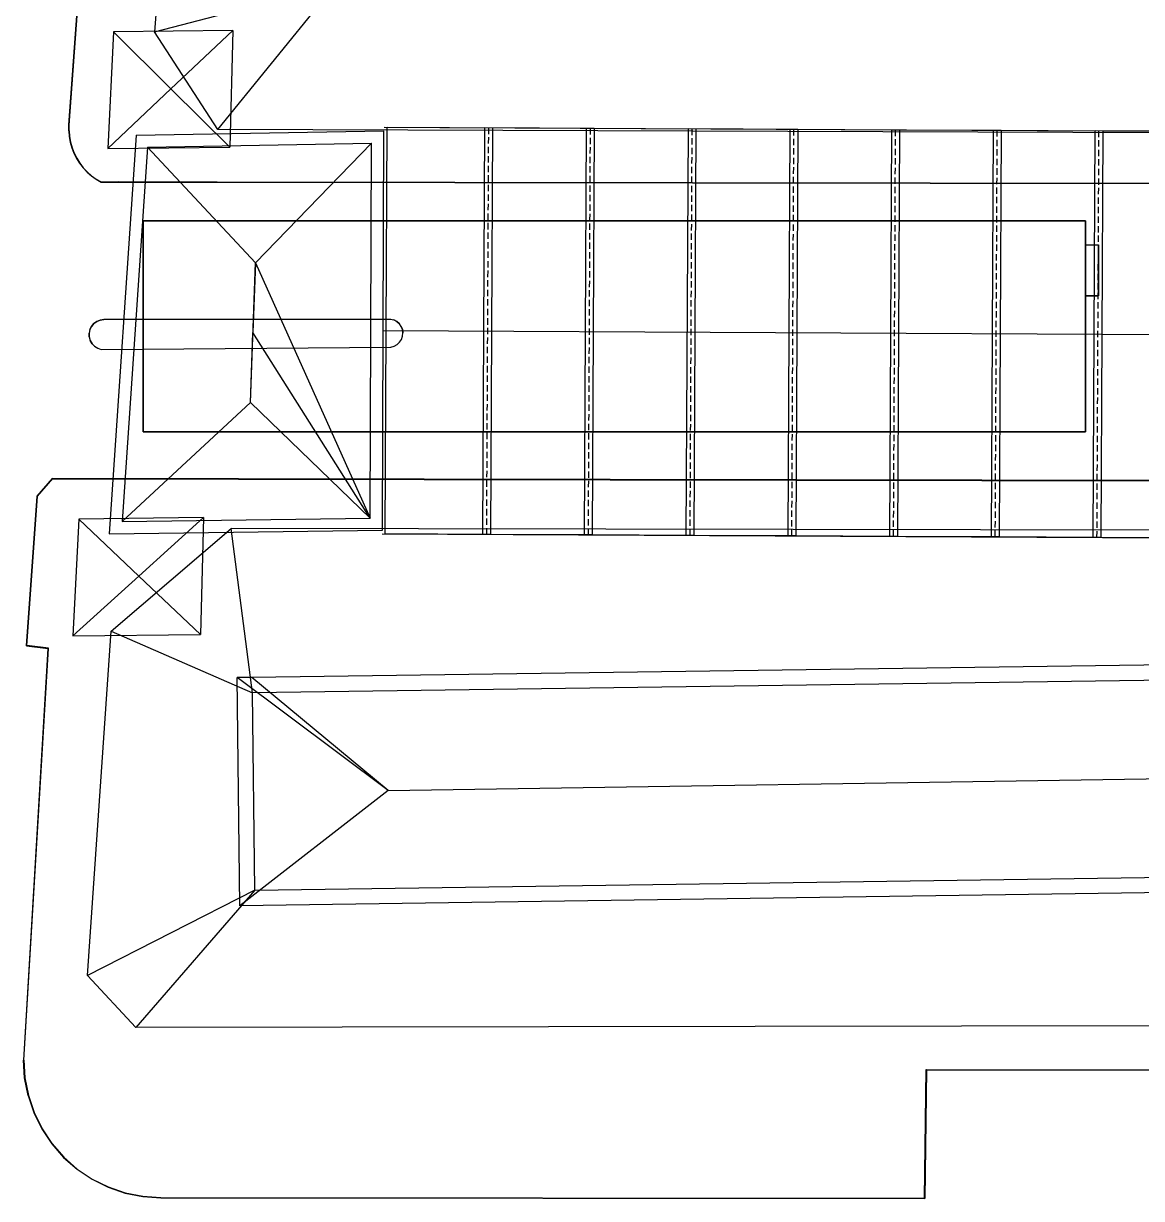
# Model space of a CAD drawing. Extents: x -41 to 47, y -35.8 to 51.3.
# Drawn here: x -41.02 to 2.95, y -35.79 to 10.43 of the extents above; entities that cross this region are included whole.
import ezdxf

# ---------------------------------------------------------------- set-up
doc = ezdxf.new("R2010")
doc.units = 0
doc.header["$MEASUREMENT"] = 0
doc.linetypes.add('HIDDEN', pattern=[0.375, 0.25, -0.125])
doc.layers.get('0').update_dxf_attribs({"linetype": 'CONTINUOUS'})
doc.layers.add('PYDXF', color=8, linetype='CONTINUOUS')

msp = doc.modelspace()

# ---------------------------------------------------------------- linework, layer by layer
at = {"linetype": 'ByBlock'}
for p, q in [((-26.84, 6.351), (33.39, 6.054)), ((-26.879, -1.649), (33.351, -1.946)), ((-26.919, -9.649), (33.312, -9.946))]:
    msp.add_line(p, q, dxfattribs=at)
at = {"linetype": 'HIDDEN'}
for p, q in [((-22.803, -9.669), (-22.724, 6.33)), ((-18.803, -9.689), (-18.724, 6.311)), ((-14.803, -9.709), (-14.724, 6.291)), ((-10.803, -9.729), (-10.724, 6.271)), ((-6.803, -9.748), (-6.725, 6.252)), ((-2.803, -9.768), (-2.725, 6.232)), ((1.197, -9.788), (1.275, 6.212))]:
    msp.add_line(p, q, dxfattribs=at)
at = {"linetype": 'ByBlock'}
for points in [[(-26.724, 6.35), (-22.574, 6.33), (-22.653, -9.67), (-26.803, -9.65)], [(-22.874, 6.331), (-18.574, 6.31), (-18.653, -9.69), (-22.953, -9.669)], [(-18.874, 6.311), (-14.574, 6.29), (-14.653, -9.71), (-18.953, -9.688)], [(-14.874, 6.292), (-10.574, 6.27), (-10.653, -9.729), (-14.953, -9.708)], [(-10.874, 6.272), (-6.575, 6.251), (-6.653, -9.749), (-10.953, -9.728)], [(-6.875, 6.252), (-2.575, 6.231), (-2.653, -9.769), (-6.953, -9.748)], [(-2.875, 6.233), (1.425, 6.211), (1.347, -9.788), (-2.953, -9.767)], [(1.125, 6.213), (5.425, 6.192), (5.347, -9.808), (1.047, -9.787)]]:
    msp.add_lwpolyline(points, close=True, dxfattribs=at)
at = {"layer": 'PYDXF'}
for p, q in [((-37.763, 26.619), (-39.232, 6.436)), ((-39.232, 6.436), (-37.763, 26.619)), ((-39.222, 6.435), (-37.763, 26.619)), ((-39.222, 6.435), (-37.753, 26.618)), ((-34.787, 24.255), (-35.862, 10.1)), ((-35.862, 10.1), (-28.745, 11.961)), ((-33.379, 6.261), (-28.745, 11.961)), ((-37.485, 10.098), (-37.709, 5.505)), ((-32.789, 10.159), (-37.485, 10.098)), ((-37.485, 10.098), (-35.22, 7.859)), ((-33.379, 6.261), (-35.862, 10.1)), ((-32.789, 10.159), (-35.22, 7.859)), ((-32.789, 10.159), (-32.901, 5.566)), ((-37.709, 5.505), (-35.22, 7.859)), ((-32.901, 5.566), (-35.22, 7.859)), ((-39.237, 6.208), (-39.232, 6.436)), ((-39.232, 6.436), (-39.237, 6.208)), ((-39.237, 6.208), (-39.227, 6.208)), ((-39.237, 6.208), (-39.22, 5.981)), ((-39.227, 6.208), (-39.232, 6.436)), ((-39.232, 6.436), (-39.222, 6.435)), ((-39.232, 6.436), (-39.22, 5.981)), ((-39.227, 6.208), (-39.222, 6.435)), ((-39.227, 6.208), (-39.21, 5.982)), ((-39.227, 6.208), (-39.22, 5.981)), ((-36.589, 6.033), (-37.656, -9.651)), ((-36.589, 6.033), (-26.855, 6.208)), ((38.918, 5.998), (-33.379, 6.261)), ((-26.904, -9.507), (-26.855, 6.208)), ((-39.22, 5.981), (-39.21, 5.982)), ((-39.22, 5.981), (-39.181, 5.757)), ((-39.21, 5.982), (-39.181, 5.757)), ((-39.21, 5.982), (-39.172, 5.759)), ((-39.181, 5.757), (-39.172, 5.759)), ((-39.181, 5.757), (-39.121, 5.537)), ((-39.172, 5.759), (-39.111, 5.54)), ((-39.172, 5.759), (-39.121, 5.537)), ((-37.709, 5.505), (-32.901, 5.566)), ((-36.14, 5.561), (-37.142, -9.164)), ((-36.14, 5.561), (-27.336, 5.719)), ((-31.902, 1.019), (-36.14, 5.561)), ((-31.902, 1.019), (-27.336, 5.719)), ((-27.382, -9.033), (-27.336, 5.719)), ((-39.121, 5.537), (-39.111, 5.54)), ((-39.121, 5.537), (-39.039, 5.324)), ((-39.111, 5.54), (-39.03, 5.328)), ((-39.111, 5.54), (-39.039, 5.324)), ((-39.039, 5.324), (-39.03, 5.328)), ((-39.039, 5.324), (-38.937, 5.121)), ((-39.03, 5.328), (-38.937, 5.121)), ((-39.03, 5.328), (-38.928, 5.126)), ((-38.937, 5.121), (-38.928, 5.126)), ((-38.937, 5.121), (-38.816, 4.928)), ((-38.928, 5.126), (-38.816, 4.928)), ((-38.928, 5.126), (-38.808, 4.934)), ((-38.816, 4.928), (-38.808, 4.934)), ((-38.816, 4.928), (-38.676, 4.748)), ((-38.808, 4.934), (-38.669, 4.755)), ((-38.808, 4.934), (-38.676, 4.748)), ((-38.676, 4.748), (-38.669, 4.755)), ((-38.676, 4.748), (-38.52, 4.582)), ((-38.669, 4.755), (-38.513, 4.59)), ((-38.669, 4.755), (-38.52, 4.582)), ((-38.52, 4.582), (-38.513, 4.59)), ((-38.52, 4.582), (-38.348, 4.433)), ((-38.513, 4.59), (-38.342, 4.441)), ((-38.513, 4.59), (-38.348, 4.433)), ((-38.348, 4.433), (-38.342, 4.441)), ((-38.348, 4.433), (-38.162, 4.301)), ((-38.342, 4.441), (-38.162, 4.301)), ((-38.342, 4.441), (-38.157, 4.309)), ((-38.162, 4.301), (-38.157, 4.309)), ((-38.162, 4.301), (-37.965, 4.188)), ((-38.157, 4.309), (-37.965, 4.188)), ((-38.157, 4.309), (-37.962, 4.198)), ((-37.965, 4.188), (-37.962, 4.198)), ((-37.965, 4.188), (-33.405, 4.182)), ((-33.405, 4.182), (-37.965, 4.188)), ((-37.962, 4.198), (-37.285, 4.197)), ((-37.962, 4.198), (-33.405, 4.182)), ((-37.285, 4.197), (-33.405, 4.192)), ((-33.405, 4.182), (-37.285, 4.197)), ((-33.405, 4.182), (-33.405, 4.192)), ((-33.405, 4.192), (45.266, 4.079)), ((-33.405, 4.192), (45.265, 4.089)), ((-33.405, 4.182), (45.266, 4.079)), ((45.266, 4.079), (-33.405, 4.182)), ((-36.32, 2.669), (0.751, 2.669)), ((0.751, 2.669), (-36.32, 2.669)), ((-36.32, 2.529), (-36.32, 2.669)), ((-36.32, 2.669), (-36.32, 2.519)), ((-36.32, 2.519), (-36.32, 2.529)), ((-36.32, 2.529), (-36.32, 2.519)), ((-36.32, -5.481), (-36.32, 2.519)), ((-36.32, 2.519), (-36.32, -5.481)), ((0.751, 2.519), (0.751, 2.669)), ((0.751, 2.669), (0.751, 2.529)), ((0.751, 2.669), (0.751, 2.519)), ((0.751, 2.529), (0.751, 2.669)), ((0.751, 2.529), (0.751, 2.519)), ((0.751, 2.519), (0.751, 2.529)), ((0.751, 2.519), (0.751, -5.481)), ((0.751, -5.481), (0.751, 2.519)), ((0.751, -0.281), (0.751, 1.719)), ((0.751, 1.719), (1.251, 1.719)), ((0.751, 1.719), (0.751, -0.281)), ((1.251, -0.281), (1.251, 1.719)), ((1.251, 1.719), (1.251, -0.281)), ((-32.098, -4.478), (-31.902, 1.019)), ((-31.902, 1.019), (-32, -1.729)), ((-31.902, 1.019), (-27.382, -9.033)), ((1.251, -0.281), (0.751, -0.281)), ((0.751, -0.281), (1.251, -0.281)), ((-38.253, -1.375), (-38.347, -1.485)), ((-38.347, -1.485), (-38.253, -1.375)), ((-38.135, -1.291), (-38.253, -1.375)), ((-38.253, -1.375), (-38.135, -1.291)), ((-38, -1.239), (-38.135, -1.291)), ((-38.135, -1.291), (-38, -1.239)), ((-37.856, -1.22), (-38, -1.239)), ((-38, -1.239), (-37.856, -1.22)), ((-26.581, -1.201), (-37.856, -1.22)), ((-37.856, -1.22), (-26.581, -1.201)), ((-26.581, -1.201), (-26.453, -1.233)), ((-26.336, -1.295), (-26.453, -1.233)), ((-26.453, -1.233), (-26.336, -1.295)), ((-26.237, -1.382), (-26.336, -1.295)), ((-26.336, -1.295), (-26.237, -1.382)), ((-26.161, -1.491), (-26.237, -1.382)), ((-38.411, -1.615), (-38.442, -1.757)), ((-38.442, -1.757), (-38.437, -1.902)), ((-38.437, -1.902), (-38.442, -1.757)), ((-38.347, -1.485), (-38.411, -1.615)), ((-38.411, -1.615), (-38.347, -1.485)), ((-32.098, -4.478), (-32, -1.729)), ((-27.382, -9.033), (-32, -1.729)), ((-26.161, -1.491), (-26.114, -1.615)), ((-26.114, -1.615), (-26.161, -1.491)), ((-26.114, -1.615), (-26.097, -1.746)), ((-26.097, -1.746), (-26.114, -1.615)), ((-26.112, -1.877), (-26.097, -1.746)), ((-38.437, -1.902), (-38.397, -2.041)), ((-38.397, -2.041), (-38.324, -2.166)), ((-38.324, -2.166), (-38.397, -2.041)), ((-38.324, -2.166), (-38.222, -2.27)), ((-38.222, -2.27), (-38.099, -2.346)), ((-37.961, -2.389), (-26.572, -2.299)), ((-26.572, -2.299), (-26.444, -2.264)), ((-26.444, -2.264), (-26.328, -2.201)), ((-26.328, -2.201), (-26.231, -2.111)), ((-26.231, -2.111), (-26.157, -2.002)), ((-26.157, -2.002), (-26.112, -1.877)), ((-38.099, -2.346), (-37.961, -2.389)), ((-32.098, -4.478), (-37.142, -9.164)), ((-32.098, -4.478), (-27.382, -9.033)), ((-36.32, -5.491), (-36.32, -5.481)), ((-36.32, -5.631), (-36.32, -5.481)), ((-36.32, -5.631), (-36.32, -5.491)), ((-36.32, -5.491), (-36.32, -5.631)), ((0.751, -5.491), (0.751, -5.481)), ((0.751, -5.481), (0.751, -5.631)), ((0.751, -5.481), (0.751, -5.491)), ((0.751, -5.631), (0.751, -5.481)), ((0.751, -5.631), (0.751, -5.491)), ((0.751, -5.491), (0.751, -5.631)), ((0.751, -5.631), (-36.32, -5.631)), ((-36.32, -5.631), (0.751, -5.631)), ((-40.476, -8.166), (-39.88, -7.474)), ((-39.88, -7.474), (-40.476, -8.166)), ((-40.466, -8.17), (-39.88, -7.474)), ((-40.466, -8.17), (-39.876, -7.484)), ((-39.88, -7.474), (-39.876, -7.484)), ((-39.88, -7.474), (44.092, -7.613)), ((44.092, -7.613), (-39.88, -7.474)), ((-39.876, -7.484), (44.092, -7.613)), ((-39.876, -7.484), (44.092, -7.623)), ((-40.896, -14.05), (-40.476, -8.166)), ((-40.476, -8.166), (-40.896, -14.05)), ((-40.885, -14.041), (-40.476, -8.166)), ((-40.885, -14.041), (-40.466, -8.17)), ((-40.476, -8.166), (-40.466, -8.17)), ((-38.845, -9.068), (-39.079, -13.662)), ((-33.942, -9.007), (-38.845, -9.068)), ((-38.845, -9.068), (-36.481, -11.307)), ((-37.142, -9.164), (-27.382, -9.033)), ((-33.942, -9.007), (-36.481, -11.307)), ((-33.942, -9.007), (-34.059, -13.6)), ((-37.656, -9.651), (-26.904, -9.507)), ((-37.571, -13.479), (-32.857, -9.44)), ((40.228, -9.555), (-32.857, -9.44)), ((-32.016, -15.896), (-32.857, -9.44)), ((-39.079, -13.662), (-36.481, -11.307)), ((-34.059, -13.6), (-36.481, -11.307)), ((-39.079, -13.662), (-34.059, -13.6)), ((-38.498, -27.015), (-37.571, -13.479)), ((-37.571, -13.479), (-32.016, -15.896)), ((-40.047, -14.152), (-41.02, -30.344)), ((-41.01, -30.344), (-40.037, -14.144)), ((-41.01, -30.344), (-40.047, -14.152)), ((-40.885, -14.041), (-40.896, -14.05)), ((-40.047, -14.152), (-40.896, -14.05)), ((-40.896, -14.05), (-40.047, -14.152)), ((-40.047, -14.152), (-40.885, -14.041)), ((-40.037, -14.144), (-40.885, -14.041)), ((-40.047, -14.152), (-40.037, -14.144)), ((36.27, -14.365), (-32.039, -15.297)), ((35.677, -14.973), (-32.016, -15.896)), ((-32.039, -15.297), (-32.623, -15.304)), ((-32.512, -24.277), (-32.623, -15.304)), ((-26.683, -19.748), (-32.623, -15.304)), ((-26.683, -19.748), (-32.039, -15.297)), ((-31.92, -23.669), (-32.016, -15.896)), ((-26.683, -19.748), (30.335, -18.849)), ((-26.683, -19.748), (-32.512, -24.277)), ((-31.92, -23.669), (35.773, -22.706)), ((36.131, -23.3), (-32.512, -24.277)), ((-31.92, -23.669), (-38.498, -27.015)), ((-31.92, -23.669), (-36.6, -29.061)), ((-36.6, -29.061), (-38.498, -27.015)), ((40.148, -28.944), (-36.6, -29.061)), ((-41.01, -30.344), (-41.02, -30.344)), ((-41.02, -30.344), (-40.975, -31.05)), ((-40.975, -31.05), (-41.02, -30.344)), ((-41.01, -30.344), (-40.975, -31.05)), ((-41.01, -30.344), (-40.965, -31.049)), ((-5.585, -35.782), (-5.515, -30.722)), ((-5.575, -35.792), (-5.515, -30.722)), ((-5.575, -35.792), (-5.505, -30.732)), ((-5.505, -30.732), (-5.575, -35.792)), ((-5.515, -30.722), (-5.505, -30.732)), ((-5.515, -30.722), (40.771, -30.81)), ((-5.505, -30.732), (40.775, -30.82)), ((-5.505, -30.732), (40.771, -30.81)), ((40.775, -30.82), (-5.505, -30.732)), ((-40.975, -31.05), (-40.965, -31.049)), ((-40.839, -31.744), (-40.975, -31.05)), ((-40.975, -31.05), (-40.839, -31.744)), ((-40.965, -31.049), (-40.829, -31.742)), ((-40.965, -31.049), (-40.839, -31.744)), ((-40.839, -31.744), (-40.829, -31.742)), ((-40.839, -31.744), (-40.612, -32.415)), ((-40.829, -31.742), (-40.612, -32.415)), ((-40.829, -31.742), (-40.603, -32.411)), ((-40.612, -32.415), (-40.603, -32.411)), ((-40.612, -32.415), (-40.301, -33.05)), ((-40.603, -32.411), (-40.292, -33.045)), ((-40.603, -32.411), (-40.301, -33.05)), ((-40.301, -33.05), (-40.292, -33.045)), ((-40.301, -33.05), (-39.909, -33.64)), ((-40.292, -33.045), (-39.909, -33.64)), ((-40.292, -33.045), (-39.901, -33.633)), ((-39.909, -33.64), (-39.901, -33.633)), ((-39.909, -33.64), (-39.443, -34.173)), ((-39.901, -33.633), (-39.436, -34.165)), ((-39.901, -33.633), (-39.443, -34.173)), ((-39.443, -34.173), (-39.436, -34.165)), ((-39.443, -34.173), (-38.912, -34.64)), ((-39.436, -34.165), (-38.906, -34.632)), ((-39.436, -34.165), (-38.912, -34.64)), ((-38.912, -34.64), (-38.906, -34.632)), ((-38.912, -34.64), (-38.324, -35.034)), ((-38.906, -34.632), (-38.324, -35.034)), ((-38.906, -34.632), (-38.319, -35.025)), ((-38.324, -35.034), (-38.319, -35.025)), ((-38.324, -35.034), (-37.69, -35.348)), ((-38.319, -35.025), (-37.686, -35.339)), ((-38.319, -35.025), (-37.69, -35.348)), ((-37.69, -35.348), (-37.686, -35.339)), ((-37.69, -35.348), (-37.02, -35.576)), ((-37.686, -35.339), (-37.017, -35.567)), ((-37.686, -35.339), (-37.02, -35.576)), ((-37.02, -35.576), (-37.017, -35.567)), ((-37.02, -35.576), (-36.326, -35.715)), ((-37.017, -35.567), (-36.326, -35.715)), ((-37.017, -35.567), (-36.324, -35.705)), ((-36.326, -35.715), (-36.324, -35.705)), ((-36.326, -35.715), (-35.62, -35.762)), ((-36.324, -35.705), (-35.62, -35.762)), ((-36.324, -35.705), (-35.619, -35.752)), ((-35.62, -35.762), (-35.619, -35.752)), ((-35.62, -35.762), (-5.575, -35.792)), ((-35.619, -35.752), (-5.585, -35.782)), ((-35.619, -35.752), (-5.575, -35.792)), ((-5.575, -35.792), (-5.585, -35.782))]:
    msp.add_line(p, q, dxfattribs=at)

doc.saveas('drawing.dxf')
